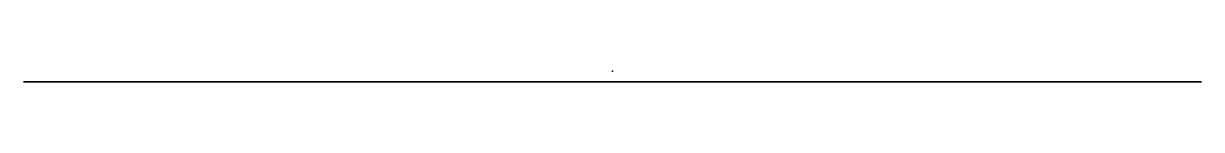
# Model space of a CAD drawing. Header units: centimetres. Extents: x -3.02 to 3.02, y -0.05 to 4.23.
# Drawn here: x -3.02 to 3.02, y -0.05 to 0 of the extents above.
import ezdxf

# ---------------------------------------------------------------- set-up
doc = ezdxf.new("R2010")
doc.units = ezdxf.units.CM
doc.header["$MEASUREMENT"] = 0
doc.layers.add('ES Gear Updated v3_Sketch1', color=7, linetype='Continuous')
doc.layers.add('ES Gear Updated v3_Sketch8', color=7, linetype='Continuous')

msp = doc.modelspace()

# ---------------------------------------------------------------- linework, layer by layer
at = {"layer": 'ES Gear Updated v3_Sketch1'}
msp.add_point((0, 0), dxfattribs=at)
at = {"layer": 'ES Gear Updated v3_Sketch8', "extrusion": (0, -1, 3.05311e-16)}
for centre, radius in [((0, 0.0022, 0.0542), 3.023), ((-1.4903, 0.8604, 0.0542), 0.26), ((-1.4903, -0.8604, 0.0542), 0.26), ((-1.4903, -0.8604, 0.0542), 0.15), ((-1.4903, 0.8604, 0.0542), 0.15), ((0, 0.0022, 0.0542), 1.25), ((0, 1.7209, 0.0542), 0.26), ((0, -1.7209, 0.0542), 0.26), ((0, 1.7209, 0.0542), 0.15), ((0, -1.7209, 0.0542), 0.15), ((1.482, 0.8557, 0.0542), 0.26), ((1.4903, -0.8604, 0.0542), 0.26), ((1.482, 0.8557, 0.0542), 0.15), ((1.4903, -0.8604, 0.0542), 0.15)]:
    msp.add_circle(centre, radius, dxfattribs=at)
at = {"layer": 'ES Gear Updated v3_Sketch8'}
msp.add_point((0, -0.0542, 0), dxfattribs=at)

doc.saveas('drawing.dxf')
